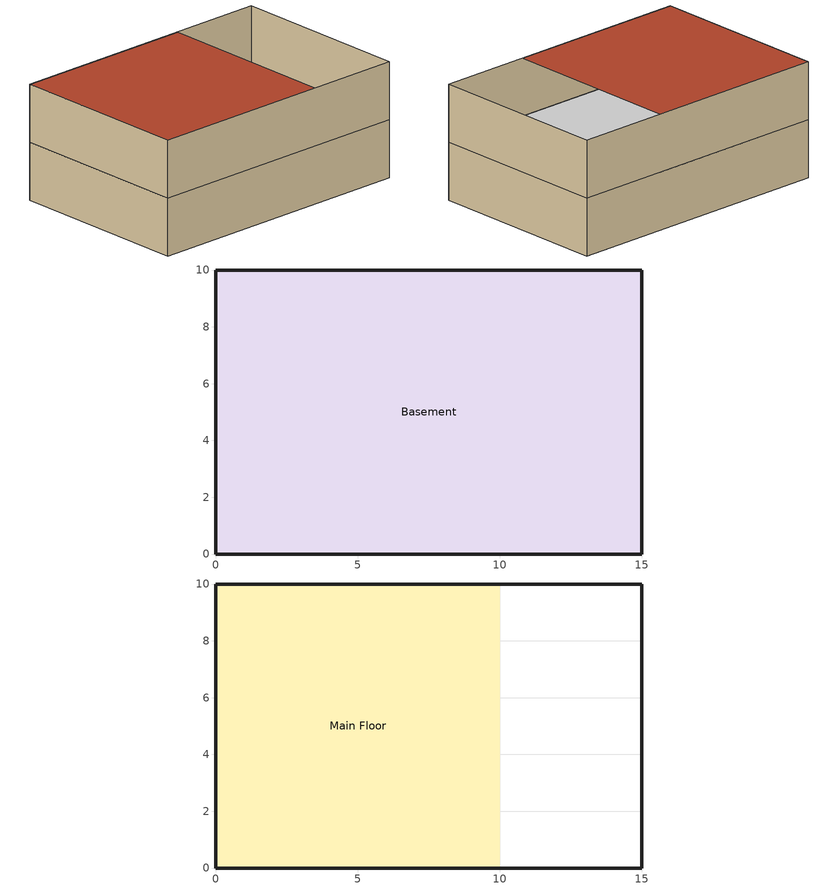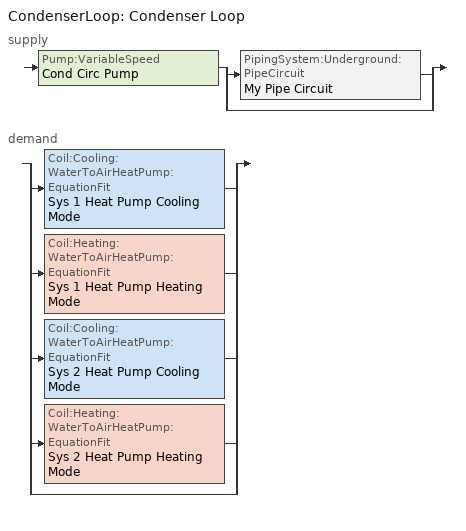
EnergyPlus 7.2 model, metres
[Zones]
Basement
 floor othersideconditionsmodel (Basement Wall/Floor Construction): 0,10 15,10 15,0 0,0 z-3.1
 wall othersideconditionsmodel (Basement Wall/Floor Construction): 0,10 15,10 / 0,10 0,0 15,0 15,10 z-3.1:0
 ceiling to Main Floor (Ceiling Construction): 0,10 0,0 10,0 10,10 z0
Main Floor
 wall outside (Main Floor Wall Construction): 0,10 15,10 / 0,10 0,0 15,0 15,10 z0:3.1
 roof outside (Roof Construction): 0,10 0,0 10,0 10,10 z3.1
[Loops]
CondenserLoop 'Condenser Loop'
 supply: Pump:VariableSpeed 'Cond Circ Pump' > split
  | PipingSystem:Underground:PipeCircuit 'My Pipe Circuit'
  | bypass
 demand: split
  | Coil:Cooling:WaterToAirHeatPump:EquationFit 'Sys 1 Heat Pump Cooling Mode'
  | Coil:Heating:WaterToAirHeatPump:EquationFit 'Sys 1 Heat Pump Heating Mode'
  | Coil:Cooling:WaterToAirHeatPump:EquationFit 'Sys 2 Heat Pump Cooling Mode'
  | Coil:Heating:WaterToAirHeatPump:EquationFit 'Sys 2 Heat Pump Heating Mode'
  | bypass
[Building]
FHX House: North Axis {deg}=0; Terrain=Suburbs; Loads Convergence Tolerance Value=0.05; Temperature Convergence Tolerance Value {deltaC}=0.05; Solar Distribution=FullInteriorAndExterior; Maximum Number of Warmup Days=35; Minimum Number of Warmup Days=6
[Site:Location]
Denver Centennial CO USA WMO=724666: Latitude {deg}=39.57; Longitude {deg}=-104.85; Time Zone {hr}=-7; Elevation {m}=1793
[SizingPeriod:DesignDay] Day of Month=21; Humidity Condition Type=Wetbulb; Barometric Pressure {Pa}=81560; Rain Indicator=No; Snow Indicator=No; Daylight Saving Time Indicator=No; Solar Model Indicator=ASHRAEClearSky
Name | Month | Day Type | Maximum Dry-Bulb Temperature {C} | Daily Dry-Bulb Temperature Range {deltaC} | Wetbulb or DewPoint at Maximum Dry-Bulb {C} | Wind Speed {m/s} | Wind Direction {deg} | Sky Clearness
Denver Centennial Ann Htg 99.6% Condns DB | 12 | WinterDesignDay | -18.8 | 0 | -18.8 | 3 | 340 | 0
Denver Centennial Ann Clg 1% Condns DB=>MWB | 7 | SummerDesignDay | 32 | 15.2 | 15.5 | 4.9 | 0 | 1
[Construction]
Main Floor Wall Construction: Composite 2x6 Wood Stud R19 #3, Composite 2x6 Wood Stud R19 #2, Composite 2x6 Wood Stud R19 #1
Basement Wall/Floor Construction: Basement Wall/Floor Material
Roof Construction: Roof Layer 1
Ceiling Construction: Ceiling Layer 1
[Material] Thermal Absorptance=0.9
Name | Roughness | Thickness {m} | Conductivity {W/m-K} | Density {kg/m3} | Specific Heat {J/kg-K} | Solar Absorptance | Visible Absorptance
Composite 2x6 Wood Stud R19 #1 | Smooth | 0.019 | 0.137 | 640 | 1006 | 0.7 | 0.7
Composite 2x6 Wood Stud R19 #2 | Smooth | 0.133 | 0.047 | 93.84 | 1006 | 0.7 | 0.7
Composite 2x6 Wood Stud R19 #3 | Smooth | 0.025 | 0.246 | 492.67 | 1006 | 0.7 | 0.7
Basement Wall/Floor Material | MediumRough | 0.1524 | 1.802 | 2243 | 837 | 0.65 | 0.65
Ceiling Layer 1 | Rough | 0.1 | 12.3 | 800 | 1300 | 0.7 | 0.7
[Material:NoMass]
Roof Layer 1: Roughness=Rough; Thermal Resistance {m2-K/W}=3.344; Thermal Absorptance=0.9; Solar Absorptance=0.75; Visible Absorptance=0.75
[DesignSpecification:OutdoorAir]
OA Sizing: Outdoor Air Method=flow/person; Outdoor Air Flow per Person {m3/s-person}=0.0125; Outdoor Air Flow per Zone Floor Area {m3/s-m2}=0; Outdoor Air Flow per Zone {m3/s}=0; Outdoor Air Flow Air Changes per Hour {1/hr}=0
[Sizing:Zone] Zone Cooling Design Supply Air Temperature Input Method=SupplyAirTemperature; Zone Cooling Design Supply Air Temperature {C}=13; Zone Heating Design Supply Air Temperature Input Method=SupplyAirTemperature; Zone Heating Design Supply Air Temperature {C}=26; Zone Cooling Design Supply Air Humidity Ratio {kgWater/kgDryAir}=0.0075; Zone Heating Design Supply Air Humidity Ratio {kgWater/kgDryAir}=0.004; Design Specification Outdoor Air Object=OA Sizing; Zone Heating Sizing Factor=0; Zone Cooling Sizing Factor=0; Cooling Design Air Flow Method=DesignDay; Cooling Design Air Flow Rate {m3/s}=0; Heating Design Air Flow Method=DesignDay; Heating Design Air Flow Rate {m3/s}=0
Basement; Main Floor
[Sizing:Plant]
Condenser Loop: Loop Type=Condenser; Design Loop Exit Temperature {C}=29.4; Loop Design Temperature Difference {deltaC}=5.6
[ThermostatSetpoint:DualSetpoint] Heating Setpoint Temperature Schedule=Htg-SetP-Sch; Cooling Setpoint Temperature Schedule=Clg-SetP-Sch
Basement Dual SP Control; Main Floor Dual SP Control
[ZoneControl:Thermostat] Control Type Schedule=HVACTemplate-Always 4
Name | Zone or ZoneList | Control 1
Basement Thermostat | Basement | Basement Dual SP Control
Main Floor Thermostat | Main Floor | Main Floor Dual SP Control
[Zone] Ceiling Height {m}=autocalculate; Volume {m3}=autocalculate; Floor Area {m2}=autocalculate; Zone Inside Convection Algorithm=Simple; Zone Outside Convection Algorithm=SimpleCombined; Part of Total Floor Area=Yes
Basement; Main Floor
[SurfaceProperty:OtherSideConditionsModel] Type of Modeling=UndergroundPipingSystemSurface
BasementWallOSCM; BasementFloorOSCM
[PipingSystem:Underground:Domain]
My Piping System: Xmax=12; Ymax=4.5; Zmax=36.84; X-Direction Mesh Density Parameter=2; X-Direction Mesh Type=Uniform; Y-Direction Mesh Density Parameter=2; Y-Direction Mesh Type=Uniform; Z-Direction Mesh Density Parameter=6; Z-Direction Mesh Type=Uniform; Soil Thermal Conductivity {W/m-K}=1.08; Soil Density {kg/m3}=962; Soil Specific Heat {J/kg-K}=2576; Soil Moisture Content Volume Fraction {percent}=30; Soil Moisture Content Volume Fraction at Saturation {percent}=50; Kusuda-Achenbach Average Surface Temperature {C}=15.5; Kusuda-Achenbach Average Amplitude of Surface Temperature {C}=12.8; Kusuda-Achenbach Phase Shift of Minimum Surface Temperature {days}=17.3; This Domain Includes Basement Surface Interaction=Yes; Width of Basement Floor in Ground Domain=6; Depth of Basement Wall In Ground Domain=2.5; Shift Pipe X Coordinates By Basement Width=Yes; Name of Basement Wall Boundary Condition Model=BasementWallOSCM; Name of Basement Floor Boundary Condition Model=BasementFloorOSCM; Convergence Criterion for the Outer Cartesian Domain Iteration Loop {deltaC}=0.005; Maximum Iterations in the Outer Cartesian Domain Iteration Loop=100; Evapotranspiration Ground Cover Parameter=0.408; Number of Pipe Circuits Entered for this Domain=1; Pipe Circuit 1=My Pipe Circuit
[PipingSystem:Underground:PipeCircuit]
My Pipe Circuit: Pipe Thermal Conductivity {W/m-K}=0.3895; Pipe Density {kg/m3}=641; Pipe Specific Heat {J/kg-K}=2405; Pipe Inner Diameter {m}=0.016; Pipe Outer Diameter {m}=0.02667; Design Flow Rate {m3/s}=0.004; Convergence Criterion for the Inner Radial Iteration Loop {deltaC}=0.001; Maximum Iterations in the Inner Radial Iteration Loop=100; Number of Soil Nodes in the Inner Radial Near Pipe Mesh Region=2; Radial Thickness of Inner Radial Near Pipe Mesh Region=0.03; Number of Pipe Segments Entered for this Pipe Circuit=6; Pipe Segment 1=Segment 1; Pipe Segment 2=Segment 2; Pipe Segment 3=Segment 3; Pipe Segment 4=Segment 4; Pipe Segment 5=Segment 5; Pipe Segment 6=Segment 6
[PipingSystem:Underground:PipeSegment]
Name | X Position {m} | Y Position {m} | Flow Direction
Segment 1 | 0.67 | 2.2 | IncreasingZ
Segment 2 | 0.95 | 2.2 | IncreasingZ
Segment 3 | 1.23 | 2.2 | IncreasingZ
Segment 4 | 1.4 | 1.94 | DecreasingZ
Segment 5 | 1.4 | 1.66 | DecreasingZ
Segment 6 | 1.4 | 1.39 | DecreasingZ
[Zone equipment]
Main Floor: Zone2WTAHP
Basement: Zone1WTAHP
[ZoneHVAC:WaterToAirHeatPump] Availability Schedule=FanAndCoilAvailSched; Supply Air Flow Rate During Cooling Operation {m3/s}=Autosize; Supply Air Flow Rate During Heating Operation {m3/s}=Autosize; Outdoor Air Flow Rate During Cooling Operation {m3/s}=0; Outdoor Air Flow Rate During Heating Operation {m3/s}=0; Maximum Cycling Rate {cycles/hr}=2.5; Heat Pump Time Constant {s}=60; Fraction of On-Cycle Power Use=0.01; Heat Pump Fan Delay Time {s}=60; Maximum Supply Air Temperature from Supplemental Heater {C}=60; Maximum Outdoor Dry-Bulb Temperature for Supplemental Heater Operation {C}=20; Fan Placement=BlowThrough; Supply Air Fan Operating Mode Schedule=CyclingFanSch
Name | Supply Air Fan | Heating Coil | Cooling Coil | Supplemental Heating Coil
Zone2WTAHP | Zone 2 Fan | Sys 2 Heat Pump Heating Mode | Sys 2 Heat Pump Cooling Mode | Heat Pump DX Supp Heating Coil 2
Zone1WTAHP | Zone 1 Fan | Sys 1 Heat Pump Heating Mode | Sys 1 Heat Pump Cooling Mode | Heat Pump DX Supp Heating Coil 1
[Coil:Cooling:WaterToAirHeatPump:EquationFit] Rated Air Flow Rate {m3/s}=Autosize; Rated Water Flow Rate {m3/s}=Autosize; Rated Total Cooling Capacity {W}=Autosize; Rated Sensible Cooling Capacity {W}=Autosize; Rated Cooling Coefficient of Performance=5.12; Total Cooling Capacity Coefficient 1=-9.14907; Total Cooling Capacity Coefficient 2=10.8781; Total Cooling Capacity Coefficient 3=-1.71878; Total Cooling Capacity Coefficient 4=0.746415; Total Cooling Capacity Coefficient 5=0; Sensible Cooling Capacity Coefficient 1=-5.46269; Sensible Cooling Capacity Coefficient 2=17.9597; Sensible Cooling Capacity Coefficient 3=-11.8782; Sensible Cooling Capacity Coefficient 4=-0.980163; Sensible Cooling Capacity Coefficient 5=0.767286; Sensible Cooling Capacity Coefficient 6=0; Cooling Power Consumption Coefficient 1=-3.20541; Cooling Power Consumption Coefficient 2=-0.976409; Cooling Power Consumption Coefficient 3=3.97893; Cooling Power Consumption Coefficient 4=0.938182; Cooling Power Consumption Coefficient 5=0; Nominal Time for Condensate Removal to Begin {s}=0; Ratio of Initial Moisture Evaporation Rate and Steady State Latent Capacity=0
Sys 2 Heat Pump Cooling Mode; Sys 1 Heat Pump Cooling Mode
[Coil:Heating:WaterToAirHeatPump:EquationFit] Rated Air Flow Rate {m3/s}=Autosize; Rated Water Flow Rate {m3/s}=Autosize; Rated Heating Capacity {W}=Autosize; Rated Heating Coefficient of Performance=4.75; Heating Capacity Coefficient 1=-1.36131; Heating Capacity Coefficient 2=-2.4718; Heating Capacity Coefficient 3=4.17316; Heating Capacity Coefficient 4=0.640757; Heating Capacity Coefficient 5=0; Heating Power Consumption Coefficient 1=-2.17694; Heating Power Consumption Coefficient 2=0.832114; Heating Power Consumption Coefficient 3=1.57074; Heating Power Consumption Coefficient 4=0.690794; Heating Power Consumption Coefficient 5=0
Sys 2 Heat Pump Heating Mode; Sys 1 Heat Pump Heating Mode
[Fan:OnOff] Availability Schedule=FanAndCoilAvailSched; Fan Efficiency=0.7; Pressure Rise {Pa}=300; Maximum Flow Rate {m3/s}=Autosize; Motor Efficiency=0.9; Motor In Airstream Fraction=1
Zone 2 Fan; Zone 1 Fan
[Coil:Heating:Gas] Availability Schedule=FanAndCoilAvailSched; Gas Burner Efficiency=0.8; Nominal Capacity {W}=32000
Heat Pump DX Supp Heating Coil 2; Heat Pump DX Supp Heating Coil 1
[CondenserLoop]
Condenser Loop: Fluid Type=UserDefinedFluidType; User Defined Fluid Type=PropyleneGlycol70Percent; Condenser Equipment Operation Scheme=Loop Operation; Maximum Loop Temperature {C}=80; Minimum Loop Temperature {C}=-30; Maximum Loop Flow Rate {m3/s}=0.004; Minimum Loop Flow Rate {m3/s}=0; Condenser Loop Volume {m3}=autocalculate; Load Distribution Scheme=Sequential
[SetpointManager:Scheduled]
Main Loop Setpoint Manager: Control Variable=Temperature; Schedule=Main Loop Temp Sch; Setpoint Node or NodeList=Main Loop Setpoint Node List
[CondenserEquipmentOperationSchemes]
Loop Operation: Control Scheme 1=Year Round Operation; Control Scheme 1 Schedule=AlwaysOnSchedule
[PlantEquipmentOperation:Uncontrolled]
Year Round Operation: Equipment List=HX Equipment
[CondenserEquipmentList]
HX Equipment: My Pipe Circuit
[Pump:VariableSpeed]
Cond Circ Pump: Rated Flow Rate {m3/s}=.004; Rated Pump Head {Pa}=5000; Rated Power Consumption {W}=25; Motor Efficiency=.87; Fraction of Motor Inefficiencies to Fluid Stream=0; Coefficient 1 of the Part Load Performance Curve=0; Coefficient 2 of the Part Load Performance Curve=1; Coefficient 3 of the Part Load Performance Curve=0; Coefficient 4 of the Part Load Performance Curve=0; Minimum Flow Rate {m3/s}=0; Pump Control Type=INTERMITTENT
[Schedule:Compact]
Htg-SetP-Sch: Through: 12/31, For: AllDays, Until: 24:00, 21.5
Clg-SetP-Sch: Through: 12/31, For: AllDays, Until: 24:00, 25.5
HVACTemplate-Always 4: Through: 12/31, For: AllDays, Until: 24:00, 4
AlwaysOnSchedule: THROUGH: 12/31, FOR: AllDays, UNTIL: 24:00, 1
CyclingFanSch: Through: 12/31, For: AllDays, Until: 24:00, 0
FanAndCoilAvailSched: Through: 12/31, For: AllDays, Until: 24:00, 1
Main Loop Temp Sch: Through: 12/31, For: AllDays, Until: 24:00, 30
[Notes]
PipingSystem_Underground_FHX.idf
Basic File Description:
This input file exemplifies the use of the PipingSystem:Underground
collection of objects to perform the simulation of foundation heat
Highlights: Simulate a foundation heat exchanger in close proximity to a basement
Simulation Location/Run:
Location: Denver, CO
Design Days SummerDesignDay and WinterDesignDay
Run Period: Annual simulation
Run Control: Zone, Sys, Plant sizing; Run sizing periods, don't run annual simulation
Building: Idealized approximation of simple residential building with basement
Floor Area: 150 m2 per floor
Number of Stories: 2, one below ground
Zone Description Details:
Internal gains description: None, disabled as the feature of this input file
is the foundation heat exchanger operation, not zone simulation.
Interzone Surfaces: The surface separating the main floor from the basement
is an unentered interzone surface.
Internal Mass: None
People: None
Lights: None
Windows: None
Detached Shading: None
Daylight: None
Natural Ventilation: None
Compact Schedules (preferred): Yes
Solar Distribution: FullInteriorAndExterior
HVAC: Water source heat pump for each floor
Purchased Air: No
Zonal Equipment: ZoneHVAC:WaterToAirHeatPump
Central Air Handling Equipment: No
System Equipment Autosize: Yes
Purchased Cooling: No
Purchased Heating: No
Coils: Water-to-air heating and cooling coils
Pumps: Variable speed
Results: Standard hourly variables for zone, fluid, and heat exchanger conditions
Standard Reports: No
Timestep or Hourly Variables: Hourly
Time bins Report: No
HTML Report: Yes
Environmental Emissions: No
Utility Tariffs: No
